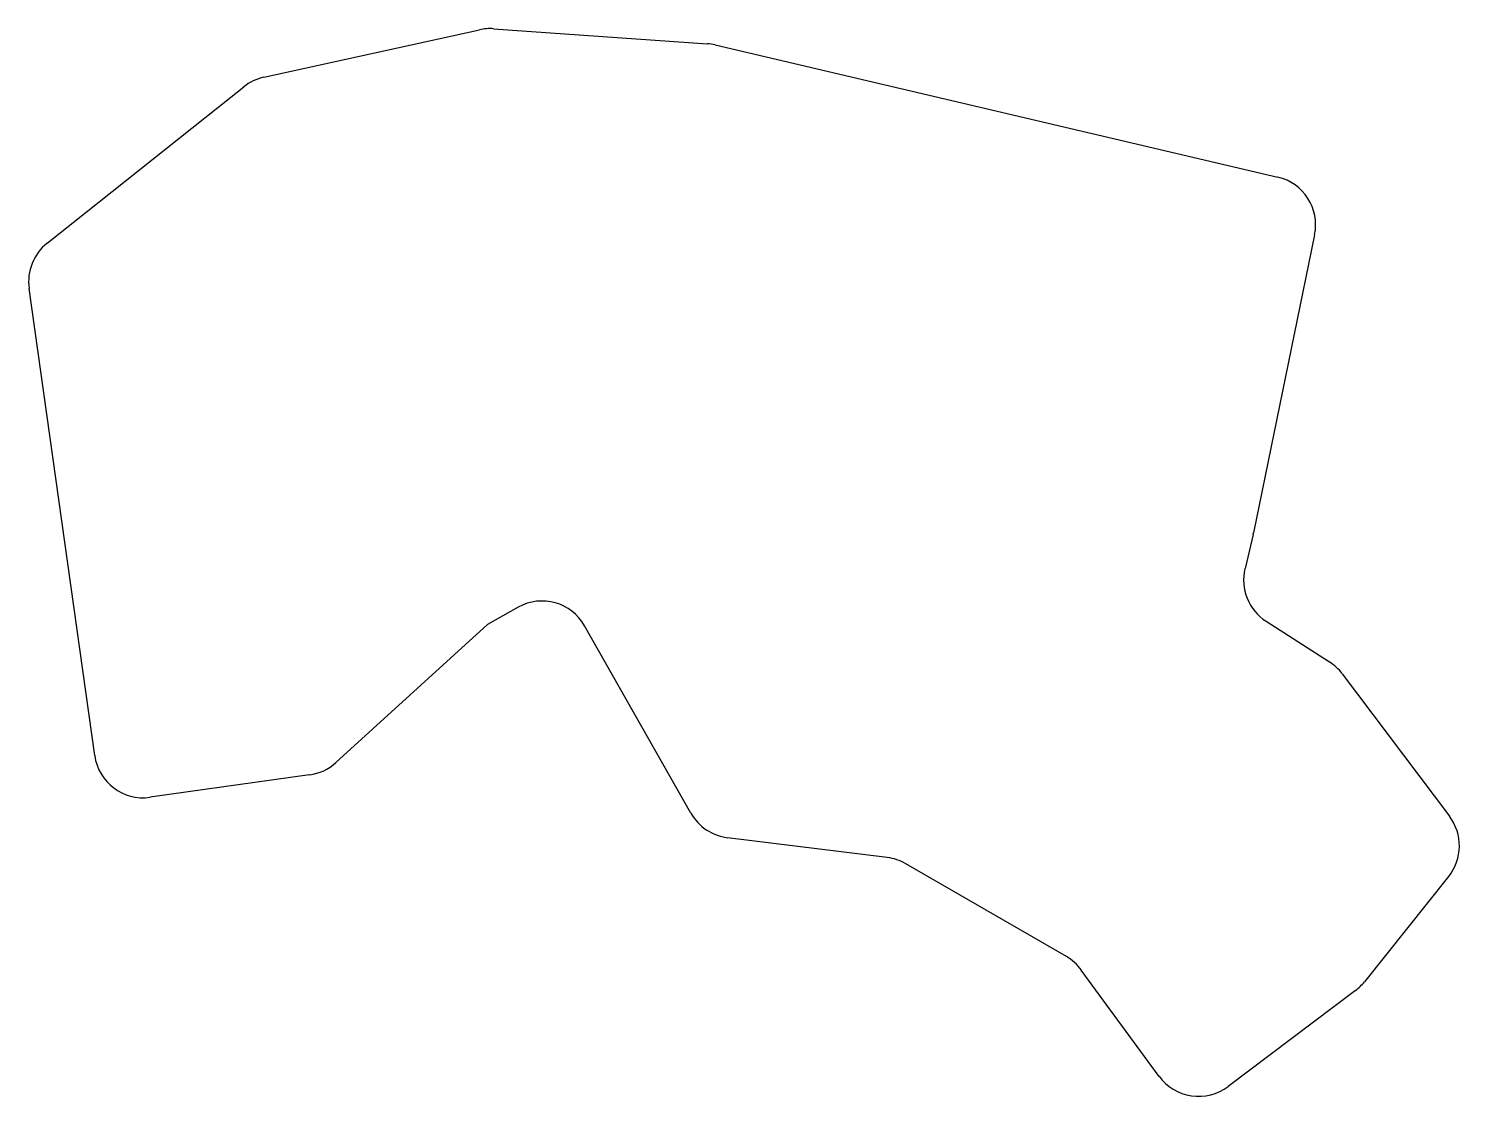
# Model space of a CAD drawing. Header units: millimetres. Extents: x 70 to 216, y -189 to -80.
import ezdxf

# ---------------------------------------------------------------- set-up
doc = ezdxf.new("R2010")
doc.units = ezdxf.units.MM

msp = doc.modelspace()

# ---------------------------------------------------------------- linework, layer by layer
for p, q in [((93.6, -85.38), (115.64, -80.54)), ((117.06, -80.43), (138.89, -81.96)), ((139.68, -82.08), (197.14, -95.58)), ((71.48, -102.33), (91.56, -86.35)), ((200.89, -101.45), (194.65, -131.88)), ((76.34, -154.61), (69.64, -106.94)), ((194.61, -132.05), (193.78, -135.53)), ((119.57, -139.47), (116.44, -141.22)), ((116.44, -141.22), (100.95, -155.32)), ((137.21, -160.49), (126.36, -141.37)), ((195.93, -140.9), (202.4, -145.06)), ((203.69, -146.26), (214.66, -160.81)), ((98.28, -156.58), (81.99, -158.87)), ((157.26, -165.02), (140.94, -162.99)), ((175.54, -175.12), (159.14, -165.65)), ((214.57, -166.94), (205.97, -177.71)), ((185.01, -187.35), (177.07, -176.5)), ((205.07, -178.58), (192.05, -188.39))]:
    msp.add_line(p, q)
for centre, start, end in [((116.71, -85.42), 86, 102.397), ((138.54, -86.95), 76.7803, 86), ((94.67, -90.27), 102.397, 128.5071), ((195.99, -100.44), 348.4089, 76.7803), ((74.59, -106.24), 128.5071, 188), ((189.75, -130.88), 346.4592, 348.4089), ((198.64, -136.7), 166.4592, 237.2917), ((122.01, -143.84), 29.5613, 119.1897), ((199.7, -149.26), 37, 57.2917), ((81.29, -153.92), 188, 278), ((97.59, -151.63), 278, 312.3218), ((141.56, -158.03), 209.5613, 262.8906), ((210.67, -163.82), 321.3584, 37), ((156.64, -169.98), 60, 82.8906), ((173.04, -179.45), 36.1942, 60), ((202.06, -174.58), 307, 321.3584), ((189.04, -184.39), 216.1942, 307)]:
    msp.add_arc(centre, 5, start, end)

doc.saveas('drawing.dxf')
